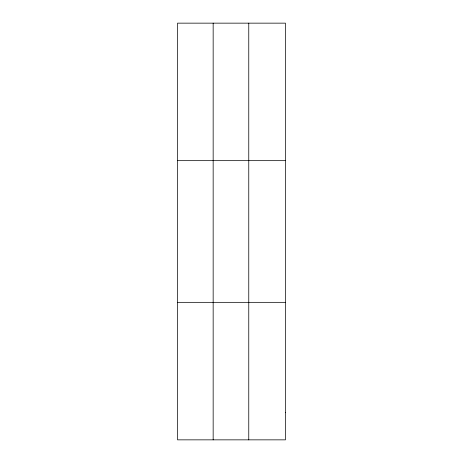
<?xml version="1.0" encoding="UTF-8"?>
<svg xmlns="http://www.w3.org/2000/svg" width="463" height="463" viewBox="0 0 463 463"><rect width="100%" height="100%" fill="white"/><g stroke="black" fill="none" stroke-linecap="round" stroke-linejoin="round"><path stroke-width="0.69" d="M213.159 439.85L213.159 23.15M248.764 439.85L248.764 23.15M177.549 160.661L285.451 160.661M177.549 302.339L285.451 302.339M285.451 412.348L285.451 439.85L177.549 439.85L177.549 23.15L285.451 23.15L285.451 412.348"/></g></svg>
